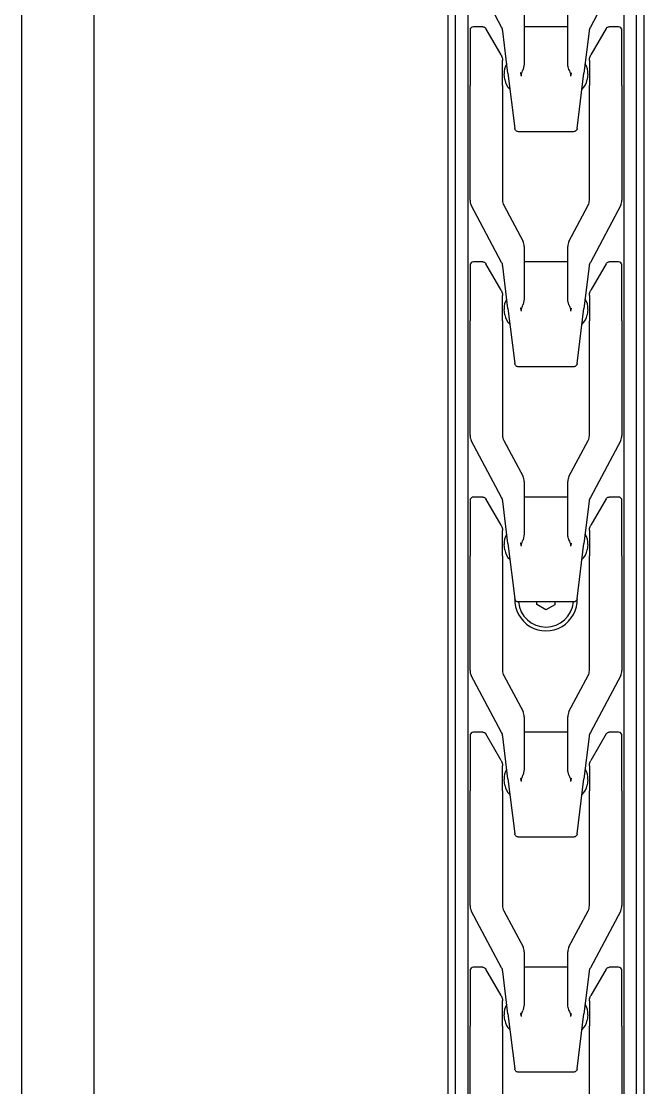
# Model space of a CAD drawing. Extents: x -3873 to 164127, y 7129 to 96529.
# Drawn here: x 42810.2 to 42982.2, y 49885.4 to 50180.2 of the extents above; entities that cross this region are included whole.
import ezdxf

# ---------------------------------------------------------------- set-up
doc = ezdxf.new("R2010")
doc.units = 0
doc.layers.add('LAYOUT', color=90, linetype='CONTINUOUS')
doc.layers.add('LAYOUT-KROMEKA', color=1, linetype='CONTINUOUS')

# ---------------------------------------------------------------- blocks, each defined once
blk = doc.blocks.new('A$Ccf7c2aec')
at = {"layer": 'LAYOUT-KROMEKA'}
for p, q in [((1830.63, 936.1), (281.4, 936.1)), ((1830.63, 916.1), (281.4, 916.1)), ((175.51, 818.1), (1836.63, 818.1)), ((175.51, 816.1), (1836.63, 816.1)), ((169.51, 812.6), (1840.63, 812.6)), ((441.03, 812.1), (472.73, 812.1)), ((487.98, 812.1), (472.73, 812.1)), ((488.85, 803.36), (504.62, 811.75)), ((488.98, 808.59), (488.98, 811.1)), ((506.03, 812.1), (537.73, 812.1)), ((552.98, 812.1), (537.73, 812.1)), ((553.85, 803.36), (569.62, 811.75)), ((553.98, 808.59), (553.98, 811.1)), ((571.03, 812.1), (602.73, 812.1)), ((617.98, 812.1), (602.73, 812.1)), ((618.85, 803.36), (634.62, 811.75)), ((618.98, 808.59), (618.98, 811.1)), ((636.03, 812.1), (667.73, 812.1)), ((682.98, 812.1), (667.73, 812.1)), ((683.85, 803.36), (699.62, 811.75)), ((683.98, 808.59), (683.98, 811.1)), ((701.03, 812.1), (732.73, 812.1)), ((747.98, 812.1), (732.73, 812.1)), ((748.85, 803.36), (764.62, 811.75)), ((748.98, 808.59), (748.98, 811.1)), ((481.18, 803.5), (488.48, 807.72)), ((546.18, 803.5), (553.48, 807.72)), ((611.18, 803.5), (618.48, 807.72)), ((676.18, 803.5), (683.48, 807.72)), ((741.18, 803.5), (748.48, 807.72)), ((472.73, 803.1), (441.03, 803.1)), ((472.73, 803.1), (479.68, 803.1)), ((474.36, 802.49), (475.84, 802.67)), ((476.11, 801.6), (487.81, 803.03)), ((504.62, 802.75), (494.66, 797.45)), ((537.73, 803.1), (506.03, 803.1)), ((537.73, 803.1), (544.68, 803.1)), ((539.36, 802.49), (540.84, 802.67)), ((541.11, 801.6), (552.81, 803.03)), ((569.62, 802.75), (559.66, 797.45)), ((602.73, 803.1), (571.03, 803.1)), ((602.73, 803.1), (609.68, 803.1)), ((604.36, 802.49), (605.84, 802.67)), ((606.11, 801.6), (617.81, 803.03)), ((634.62, 802.75), (624.66, 797.45)), ((667.73, 803.1), (636.03, 803.1)), ((667.73, 803.1), (674.68, 803.1)), ((669.36, 802.49), (670.84, 802.67)), ((671.11, 801.6), (682.81, 803.03)), ((699.62, 802.75), (689.66, 797.45)), ((732.73, 803.1), (701.03, 803.1)), ((732.73, 803.1), (739.68, 803.1)), ((734.36, 802.49), (735.84, 802.67)), ((736.11, 801.6), (747.81, 803.03)), ((476.11, 801.6), (460.86, 799.73)), ((541.11, 801.6), (525.86, 799.73)), ((606.11, 801.6), (590.86, 799.73)), ((671.11, 801.6), (655.86, 799.73)), ((736.11, 801.6), (720.86, 799.73)), ((459.98, 783.47), (459.98, 798.73)), ((493.25, 797.1), (479.13, 797.1)), ((488.98, 785.1), (488.98, 797.1)), ((524.98, 783.47), (524.98, 798.73)), ((558.25, 797.1), (544.13, 797.1)), ((553.98, 785.1), (553.98, 797.1)), ((589.98, 783.47), (589.98, 798.73)), ((623.25, 797.1), (609.13, 797.1)), ((618.98, 785.1), (618.98, 797.1)), ((654.98, 783.47), (654.98, 798.73)), ((688.25, 797.1), (674.13, 797.1)), ((683.98, 785.1), (683.98, 797.1)), ((719.98, 783.47), (719.98, 798.73)), ((753.25, 797.1), (739.13, 797.1)), ((748.98, 785.1), (748.98, 797.1)), ((587.75, 791.17), (589.25, 793.63)), ((589.25, 793.63), (589.98, 793.62)), ((589.13, 788.64), (587.75, 791.17)), ((589.98, 788.61), (589.13, 788.64)), ((479.13, 785.1), (493.25, 785.1)), ((494.66, 784.75), (504.62, 779.45)), ((544.13, 785.1), (558.25, 785.1)), ((559.66, 784.75), (569.62, 779.45)), ((609.13, 785.1), (623.25, 785.1)), ((624.66, 784.75), (634.62, 779.45)), ((674.13, 785.1), (688.25, 785.1)), ((689.66, 784.75), (699.62, 779.45)), ((739.13, 785.1), (753.25, 785.1)), ((460.86, 782.47), (476.11, 780.6)), ((525.86, 782.47), (541.11, 780.6)), ((590.86, 782.47), (606.11, 780.6)), ((655.86, 782.47), (671.11, 780.6)), ((720.86, 782.47), (736.11, 780.6)), ((441.03, 779.1), (472.73, 779.1)), ((479.68, 779.1), (472.73, 779.1)), ((475.84, 779.53), (474.36, 779.71)), ((487.81, 779.17), (476.11, 780.6)), ((488.48, 774.48), (481.18, 778.7)), ((504.62, 770.45), (488.85, 778.84)), ((506.03, 779.1), (537.73, 779.1)), ((544.68, 779.1), (537.73, 779.1)), ((540.84, 779.53), (539.36, 779.71)), ((552.81, 779.17), (541.11, 780.6)), ((553.48, 774.48), (546.18, 778.7)), ((569.62, 770.45), (553.85, 778.84)), ((571.03, 779.1), (602.73, 779.1)), ((609.68, 779.1), (602.73, 779.1)), ((605.84, 779.53), (604.36, 779.71)), ((617.81, 779.17), (606.11, 780.6)), ((618.48, 774.48), (611.18, 778.7)), ((634.62, 770.45), (618.85, 778.84)), ((636.03, 779.1), (667.73, 779.1)), ((674.68, 779.1), (667.73, 779.1)), ((670.84, 779.53), (669.36, 779.71)), ((682.81, 779.17), (671.11, 780.6)), ((683.48, 774.48), (676.18, 778.7)), ((699.62, 770.45), (683.85, 778.84)), ((701.03, 779.1), (732.73, 779.1)), ((739.68, 779.1), (732.73, 779.1)), ((735.84, 779.53), (734.36, 779.71)), ((747.81, 779.17), (736.11, 780.6)), ((748.48, 774.48), (741.18, 778.7)), ((764.62, 770.45), (748.85, 778.84)), ((488.98, 771.1), (488.98, 773.61)), ((553.98, 771.1), (553.98, 773.61)), ((618.98, 771.1), (618.98, 773.61)), ((683.98, 771.1), (683.98, 773.61)), ((748.98, 771.1), (748.98, 773.61)), ((1840.63, 769.6), (169.51, 769.6)), ((472.73, 770.1), (441.03, 770.1)), ((472.73, 770.1), (487.98, 770.1)), ((537.73, 770.1), (506.03, 770.1)), ((537.73, 770.1), (552.98, 770.1)), ((602.73, 770.1), (571.03, 770.1)), ((602.73, 770.1), (617.98, 770.1)), ((667.73, 770.1), (636.03, 770.1)), ((667.73, 770.1), (682.98, 770.1)), ((732.73, 770.1), (701.03, 770.1)), ((732.73, 770.1), (747.98, 770.1)), ((175.51, 766.1), (1836.63, 766.1)), ((1836.63, 764.1), (175.51, 764.1))]:
    blk.add_line(p, q, dxfattribs=at)
for centre, radius, start, end in [((487.98, 811.1), 1, 0, 90), ((506.03, 809.1), 3, 90, 118), ((552.98, 811.1), 1, 0, 90), ((571.03, 809.1), 3, 90, 118), ((617.98, 811.1), 1, 0, 90), ((636.03, 809.1), 3, 90, 118), ((682.98, 811.1), 1, 0, 90), ((701.03, 809.1), 3, 90, 118), ((747.98, 811.1), 1, 0, 90), ((474.85, 798.52), 4, 96.9958, 140.527), ((476.33, 798.7), 4, 53.4646, 96.9958), ((487.44, 806.01), 3, 276.9958, 298), ((506.03, 800.1), 3, 90, 118), ((539.85, 798.52), 4, 96.9958, 140.527), ((541.33, 798.7), 4, 53.4646, 96.9958), ((552.44, 806.01), 3, 276.9958, 298), ((571.03, 800.1), 3, 90, 118), ((604.85, 798.52), 4, 96.9958, 140.527), ((606.33, 798.7), 4, 53.4646, 96.9958), ((617.44, 806.01), 3, 276.9958, 298), ((636.03, 800.1), 3, 90, 118), ((669.85, 798.52), 4, 96.9958, 140.527), ((671.33, 798.7), 4, 53.4646, 96.9958), ((682.44, 806.01), 3, 276.9958, 298), ((701.03, 800.1), 3, 90, 118), ((734.85, 798.52), 4, 96.9958, 140.527), ((736.33, 798.7), 4, 53.4646, 96.9958), ((747.44, 806.01), 3, 276.9958, 298), ((590.63, 791.1), 8.65, 87.612, 272.388), ((493.25, 800.1), 3, 270, 298), ((558.25, 800.1), 3, 270, 298), ((590.63, 791.1), 7.62, 94.8934, 265.1066), ((623.25, 800.1), 3, 270, 298), ((688.25, 800.1), 3, 270, 298), ((493.25, 782.1), 3, 62, 90), ((558.25, 782.1), 3, 62, 90), ((623.25, 782.1), 3, 62, 90), ((688.25, 782.1), 3, 62, 90), ((474.85, 783.68), 4, 219.473, 263.0042), ((476.33, 783.5), 4, 263.0042, 306.5354), ((487.44, 776.19), 3, 62, 83.0042), ((506.03, 782.1), 3, 242, 270), ((539.85, 783.68), 4, 219.473, 263.0042), ((541.33, 783.5), 4, 263.0042, 306.5354), ((552.44, 776.19), 3, 62, 83.0042), ((571.03, 782.1), 3, 242, 270), ((604.85, 783.68), 4, 219.473, 263.0042), ((606.33, 783.5), 4, 263.0042, 306.5354), ((617.44, 776.19), 3, 62, 83.0042), ((636.03, 782.1), 3, 242, 270), ((669.85, 783.68), 4, 219.473, 263.0042), ((671.33, 783.5), 4, 263.0042, 306.5354), ((682.44, 776.19), 3, 62, 83.0042), ((701.03, 782.1), 3, 242, 270), ((734.85, 783.68), 4, 219.473, 263.0042), ((736.33, 783.5), 4, 263.0042, 306.5354), ((747.44, 776.19), 3, 62, 83.0042), ((487.98, 771.1), 1, 270, 0), ((506.03, 773.1), 3, 242, 270), ((552.98, 771.1), 1, 270, 0), ((571.03, 773.1), 3, 242, 270), ((617.98, 771.1), 1, 270, 0), ((636.03, 773.1), 3, 242, 270), ((682.98, 771.1), 1, 270, 0), ((701.03, 773.1), 3, 242, 270), ((747.98, 771.1), 1, 270, 0)]:
    blk.add_arc(centre, radius, start, end, dxfattribs=at)
for points, knots in [([(488.98, 808.59), (488.98, 808.48), (488.96, 808.36), (488.89, 808.16), (488.84, 808.06), (488.71, 807.89), (488.63, 807.81), (488.52, 807.74), (488.5, 807.73), (488.48, 807.72)], [0.0000243, 0.0000243, 0.0000243, 0.0000243, 0.0328926, 0.0328926, 0.0653838, 0.0653838, 0.0978897, 0.0978897, 0.1042618, 0.1042618, 0.1042618, 0.1042618]), ([(553.98, 808.59), (553.98, 808.48), (553.96, 808.36), (553.89, 808.16), (553.84, 808.06), (553.71, 807.89), (553.63, 807.81), (553.52, 807.74), (553.5, 807.73), (553.48, 807.72)], [0.0000243, 0.0000243, 0.0000243, 0.0000243, 0.0328926, 0.0328926, 0.0653838, 0.0653838, 0.0978897, 0.0978897, 0.1042618, 0.1042618, 0.1042618, 0.1042618]), ([(618.98, 808.59), (618.98, 808.48), (618.96, 808.36), (618.89, 808.16), (618.84, 808.06), (618.71, 807.89), (618.63, 807.81), (618.52, 807.74), (618.5, 807.73), (618.48, 807.72)], [0.0000243, 0.0000243, 0.0000243, 0.0000243, 0.0328926, 0.0328926, 0.0653838, 0.0653838, 0.0978897, 0.0978897, 0.1042618, 0.1042618, 0.1042618, 0.1042618]), ([(683.98, 808.59), (683.98, 808.48), (683.96, 808.36), (683.89, 808.16), (683.84, 808.06), (683.71, 807.89), (683.63, 807.81), (683.52, 807.74), (683.5, 807.73), (683.48, 807.72)], [0.0000243, 0.0000243, 0.0000243, 0.0000243, 0.0328926, 0.0328926, 0.0653838, 0.0653838, 0.0978897, 0.0978897, 0.1042618, 0.1042618, 0.1042618, 0.1042618]), ([(748.98, 808.59), (748.98, 808.48), (748.96, 808.36), (748.89, 808.16), (748.84, 808.06), (748.71, 807.89), (748.63, 807.81), (748.52, 807.74), (748.5, 807.73), (748.48, 807.72)], [0.0000243, 0.0000243, 0.0000243, 0.0000243, 0.0328926, 0.0328926, 0.0653838, 0.0653838, 0.0978897, 0.0978897, 0.1042618, 0.1042618, 0.1042618, 0.1042618]), ([(481.18, 803.5), (480.87, 803.32), (480.53, 803.2), (480.17, 803.14), (480.08, 803.13), (479.99, 803.11), (479.89, 803.11), (479.82, 803.1), (479.75, 803.1), (479.68, 803.1)], [0, 0, 0, 0, 0.684637, 0.684637, 0.684637, 0.86523, 0.86523, 0.86523, 1, 1, 1, 1]), ([(546.18, 803.5), (545.87, 803.32), (545.53, 803.2), (545.17, 803.14), (545.08, 803.13), (544.99, 803.11), (544.89, 803.11), (544.82, 803.1), (544.75, 803.1), (544.68, 803.1)], [0, 0, 0, 0, 0.684637, 0.684637, 0.684637, 0.86523, 0.86523, 0.86523, 1, 1, 1, 1]), ([(611.18, 803.5), (610.87, 803.32), (610.53, 803.2), (610.17, 803.14), (610.08, 803.13), (609.99, 803.11), (609.89, 803.11), (609.82, 803.1), (609.75, 803.1), (609.68, 803.1)], [0, 0, 0, 0, 0.684637, 0.684637, 0.684637, 0.86523, 0.86523, 0.86523, 1, 1, 1, 1]), ([(676.18, 803.5), (675.87, 803.32), (675.53, 803.2), (675.17, 803.14), (675.08, 803.13), (674.99, 803.11), (674.89, 803.11), (674.82, 803.1), (674.75, 803.1), (674.68, 803.1)], [0, 0, 0, 0, 0.684637, 0.684637, 0.684637, 0.86523, 0.86523, 0.86523, 1, 1, 1, 1]), ([(741.18, 803.5), (740.87, 803.32), (740.53, 803.2), (740.17, 803.14), (740.08, 803.13), (739.99, 803.11), (739.89, 803.11), (739.82, 803.1), (739.75, 803.1), (739.68, 803.1)], [0, 0, 0, 0, 0.684637, 0.684637, 0.684637, 0.86523, 0.86523, 0.86523, 1, 1, 1, 1]), ([(459.98, 798.73), (459.98, 798.84), (460, 798.95), (460.07, 799.16), (460.12, 799.25), (460.25, 799.43), (460.34, 799.5), (460.52, 799.62), (460.62, 799.67), (460.74, 799.7), (460.77, 799.71), (460.8, 799.72), (460.81, 799.72), (460.83, 799.72), (460.84, 799.72), (460.85, 799.72), (460.85, 799.72), (460.85, 799.73), (460.86, 799.73), (460.86, 799.73), (460.86, 799.73), (460.86, 799.73), (460.86, 799.73), (460.86, 799.73), (460.86, 799.73), (460.86, 799.73), (460.86, 799.73), (460.86, 799.73), (460.86, 799.73), (460.86, 799.73), (460.86, 799.73), (460.86, 799.73)], [0.0000031, 0.0000031, 0.0000031, 0.0000031, 0.0324341, 0.0324341, 0.064942, 0.064942, 0.0974473, 0.0974473, 0.1299526, 0.1299526, 0.137103, 0.137103, 0.1406951, 0.1406951, 0.1424933, 0.1424933, 0.1433926, 0.1433926, 0.1438423, 0.1438423, 0.1440672, 0.1440672, 0.1441796, 0.1441796, 0.1442358, 0.1442358, 0.1442639, 0.1442639, 0.144278, 0.144278, 0.1443548, 0.1443548, 0.1443548, 0.1443548]), ([(524.98, 798.73), (524.98, 798.84), (525, 798.95), (525.07, 799.16), (525.12, 799.25), (525.25, 799.43), (525.34, 799.5), (525.52, 799.62), (525.62, 799.67), (525.74, 799.7), (525.77, 799.71), (525.8, 799.72), (525.81, 799.72), (525.83, 799.72), (525.84, 799.72), (525.85, 799.72), (525.85, 799.72), (525.85, 799.73), (525.86, 799.73), (525.86, 799.73), (525.86, 799.73), (525.86, 799.73), (525.86, 799.73), (525.86, 799.73), (525.86, 799.73), (525.86, 799.73), (525.86, 799.73), (525.86, 799.73), (525.86, 799.73), (525.86, 799.73), (525.86, 799.73), (525.86, 799.73)], [0.0000031, 0.0000031, 0.0000031, 0.0000031, 0.0324341, 0.0324341, 0.064942, 0.064942, 0.0974473, 0.0974473, 0.1299526, 0.1299526, 0.137103, 0.137103, 0.1406951, 0.1406951, 0.1424933, 0.1424933, 0.1433926, 0.1433926, 0.1438423, 0.1438423, 0.1440672, 0.1440672, 0.1441796, 0.1441796, 0.1442358, 0.1442358, 0.1442639, 0.1442639, 0.144278, 0.144278, 0.1443257, 0.1443257, 0.1443257, 0.1443257]), ([(589.98, 798.73), (589.98, 798.84), (590, 798.95), (590.07, 799.16), (590.12, 799.25), (590.25, 799.43), (590.34, 799.5), (590.52, 799.62), (590.62, 799.67), (590.74, 799.7), (590.77, 799.71), (590.8, 799.72), (590.81, 799.72), (590.83, 799.72), (590.84, 799.72), (590.85, 799.72), (590.85, 799.72), (590.85, 799.73), (590.86, 799.73), (590.86, 799.73), (590.86, 799.73), (590.86, 799.73), (590.86, 799.73), (590.86, 799.73), (590.86, 799.73), (590.86, 799.73), (590.86, 799.73), (590.86, 799.73), (590.86, 799.73), (590.86, 799.73), (590.86, 799.73), (590.86, 799.73)], [0.0000031, 0.0000031, 0.0000031, 0.0000031, 0.0324341, 0.0324341, 0.064942, 0.064942, 0.0974473, 0.0974473, 0.1299526, 0.1299526, 0.137103, 0.137103, 0.1406951, 0.1406951, 0.1424933, 0.1424933, 0.1433926, 0.1433926, 0.1438423, 0.1438423, 0.1440672, 0.1440672, 0.1441796, 0.1441796, 0.1442358, 0.1442358, 0.1442639, 0.1442639, 0.144278, 0.144278, 0.1443395, 0.1443395, 0.1443395, 0.1443395]), ([(654.98, 798.73), (654.98, 798.84), (655, 798.95), (655.07, 799.16), (655.12, 799.25), (655.25, 799.43), (655.34, 799.5), (655.52, 799.62), (655.62, 799.67), (655.74, 799.7), (655.77, 799.71), (655.8, 799.72), (655.81, 799.72), (655.83, 799.72), (655.84, 799.72), (655.85, 799.72), (655.85, 799.72), (655.85, 799.73), (655.86, 799.73), (655.86, 799.73), (655.86, 799.73), (655.86, 799.73), (655.86, 799.73), (655.86, 799.73), (655.86, 799.73), (655.86, 799.73), (655.86, 799.73), (655.86, 799.73), (655.86, 799.73), (655.86, 799.73)], [0.0000031, 0.0000031, 0.0000031, 0.0000031, 0.0324341, 0.0324341, 0.064942, 0.064942, 0.0974473, 0.0974473, 0.1299526, 0.1299526, 0.137103, 0.137103, 0.1406951, 0.1406951, 0.1424933, 0.1424933, 0.1433926, 0.1433926, 0.1438423, 0.1438423, 0.1440672, 0.1440672, 0.1441796, 0.1441796, 0.1442358, 0.1442358, 0.1442859, 0.1442859, 0.144292, 0.144292, 0.144292, 0.144292]), ([(719.98, 798.73), (719.98, 798.84), (720, 798.95), (720.07, 799.16), (720.12, 799.25), (720.25, 799.43), (720.34, 799.5), (720.52, 799.62), (720.62, 799.67), (720.74, 799.7), (720.77, 799.71), (720.8, 799.72), (720.81, 799.72), (720.83, 799.72), (720.84, 799.72), (720.85, 799.72), (720.85, 799.72), (720.85, 799.73), (720.86, 799.73), (720.86, 799.73), (720.86, 799.73), (720.86, 799.73), (720.86, 799.73), (720.86, 799.73), (720.86, 799.73), (720.86, 799.73), (720.86, 799.73), (720.86, 799.73), (720.86, 799.73), (720.86, 799.73), (720.86, 799.73), (720.86, 799.73)], [0.0000031, 0.0000031, 0.0000031, 0.0000031, 0.0324341, 0.0324341, 0.064942, 0.064942, 0.0974473, 0.0974473, 0.1299526, 0.1299526, 0.137103, 0.137103, 0.1406951, 0.1406951, 0.1424933, 0.1424933, 0.1433926, 0.1433926, 0.1438423, 0.1438423, 0.1440672, 0.1440672, 0.1441796, 0.1441796, 0.1442358, 0.1442358, 0.1442639, 0.1442639, 0.144278, 0.144278, 0.1442926, 0.1442926, 0.1442926, 0.1442926]), ([(475.36, 797.88), (475.64, 797.95), (475.93, 798.02), (476.21, 798.09), (476.22, 798.1), (476.22, 798.1), (476.23, 798.1)], [0, 0, 0, 0, 0.971612, 0.971612, 0.971612, 1, 1, 1, 1]), ([(475.36, 797.88), (475.45, 797.91), (475.54, 797.92), (475.78, 797.92), (475.91, 797.89), (476.18, 797.8), (476.31, 797.75), (476.65, 797.62), (476.86, 797.54), (477.07, 797.46)], [-1.068908, -1.068908, -1.068908, -1.068908, -1.0410443, -1.0410443, -0.9974409, -0.9974409, -0.9538374, -0.9538374, -0.8852676, -0.8852676, -0.8852676, -0.8852676]), ([(479.13, 797.1), (478.56, 797.1), (477.86, 797.21), (477.21, 797.41), (477.14, 797.44), (477.07, 797.46)], [-0.3189368, -0.3189368, -0.3189368, -0.3189368, -0.1295167, -0.1295167, -0.1071311, -0.1071311, -0.1071311, -0.1071311]), ([(540.36, 797.88), (540.64, 797.95), (540.93, 798.02), (541.21, 798.09), (541.22, 798.1), (541.22, 798.1), (541.23, 798.1)], [0, 0, 0, 0, 0.971612, 0.971612, 0.971612, 1, 1, 1, 1]), ([(540.36, 797.88), (540.45, 797.91), (540.54, 797.92), (540.78, 797.92), (540.91, 797.89), (541.18, 797.8), (541.31, 797.75), (541.65, 797.62), (541.86, 797.54), (542.07, 797.46)], [-1.068908, -1.068908, -1.068908, -1.068908, -1.0410443, -1.0410443, -0.9974409, -0.9974409, -0.9538374, -0.9538374, -0.8852676, -0.8852676, -0.8852676, -0.8852676]), ([(544.13, 797.1), (543.56, 797.1), (542.86, 797.21), (542.21, 797.41), (542.14, 797.44), (542.07, 797.46)], [-0.3189368, -0.3189368, -0.3189368, -0.3189368, -0.1295167, -0.1295167, -0.1071311, -0.1071311, -0.1071311, -0.1071311]), ([(605.36, 797.88), (605.64, 797.95), (605.93, 798.02), (606.21, 798.09), (606.22, 798.1), (606.22, 798.1), (606.23, 798.1)], [0, 0, 0, 0, 0.971612, 0.971612, 0.971612, 1, 1, 1, 1]), ([(605.36, 797.88), (605.45, 797.91), (605.54, 797.92), (605.78, 797.92), (605.91, 797.89), (606.18, 797.8), (606.31, 797.75), (606.65, 797.62), (606.86, 797.54), (607.07, 797.46)], [-1.068908, -1.068908, -1.068908, -1.068908, -1.0410443, -1.0410443, -0.9974409, -0.9974409, -0.9538374, -0.9538374, -0.8852676, -0.8852676, -0.8852676, -0.8852676]), ([(609.13, 797.1), (608.56, 797.1), (607.86, 797.21), (607.21, 797.41), (607.14, 797.44), (607.07, 797.46)], [-0.3189368, -0.3189368, -0.3189368, -0.3189368, -0.1295167, -0.1295167, -0.1071311, -0.1071311, -0.1071311, -0.1071311]), ([(670.36, 797.88), (670.64, 797.95), (670.93, 798.02), (671.21, 798.09), (671.22, 798.1), (671.22, 798.1), (671.23, 798.1)], [0, 0, 0, 0, 0.971612, 0.971612, 0.971612, 1, 1, 1, 1]), ([(670.36, 797.88), (670.45, 797.91), (670.54, 797.92), (670.78, 797.92), (670.91, 797.89), (671.18, 797.8), (671.31, 797.75), (671.65, 797.62), (671.86, 797.54), (672.07, 797.46)], [-1.068908, -1.068908, -1.068908, -1.068908, -1.0410443, -1.0410443, -0.9974409, -0.9974409, -0.9538374, -0.9538374, -0.8852676, -0.8852676, -0.8852676, -0.8852676]), ([(674.13, 797.1), (673.56, 797.1), (672.86, 797.21), (672.21, 797.41), (672.14, 797.44), (672.07, 797.46)], [-0.3189368, -0.3189368, -0.3189368, -0.3189368, -0.1295167, -0.1295167, -0.1071311, -0.1071311, -0.1071311, -0.1071311]), ([(735.36, 797.88), (735.64, 797.95), (735.93, 798.02), (736.21, 798.09), (736.22, 798.1), (736.22, 798.1), (736.23, 798.1)], [0, 0, 0, 0, 0.971612, 0.971612, 0.971612, 1, 1, 1, 1]), ([(735.36, 797.88), (735.45, 797.91), (735.54, 797.92), (735.78, 797.92), (735.91, 797.89), (736.18, 797.8), (736.31, 797.75), (736.65, 797.62), (736.86, 797.54), (737.07, 797.46)], [-1.068908, -1.068908, -1.068908, -1.068908, -1.0410443, -1.0410443, -0.9974409, -0.9974409, -0.9538374, -0.9538374, -0.8852676, -0.8852676, -0.8852676, -0.8852676]), ([(739.13, 797.1), (738.56, 797.1), (737.86, 797.21), (737.21, 797.41), (737.14, 797.44), (737.07, 797.46)], [-0.3189368, -0.3189368, -0.3189368, -0.3189368, -0.1295167, -0.1295167, -0.1071311, -0.1071311, -0.1071311, -0.1071311]), ([(477.07, 784.74), (476.86, 784.66), (476.65, 784.58), (476.31, 784.45), (476.18, 784.4), (475.91, 784.31), (475.78, 784.28), (475.54, 784.28), (475.45, 784.29), (475.36, 784.32)], [0.8852676, 0.8852676, 0.8852676, 0.8852676, 0.9538374, 0.9538374, 0.9974409, 0.9974409, 1.0410443, 1.0410443, 1.068908, 1.068908, 1.068908, 1.068908]), ([(476.23, 784.1), (476.22, 784.1), (476.22, 784.1), (476.21, 784.11), (475.93, 784.18), (475.64, 784.25), (475.36, 784.32)], [0, 0, 0, 0, 0.028388, 0.028388, 0.028388, 1, 1, 1, 1]), ([(477.07, 784.74), (477.11, 784.75), (477.15, 784.76), (477.43, 784.86), (477.67, 784.92), (478.28, 785.05), (478.71, 785.1), (479.13, 785.1)], [-0.4553156, -0.4553156, -0.4553156, -0.4553156, -0.4433521, -0.4433521, -0.371047, -0.371047, -0.2439974, -0.2439974, -0.2439974, -0.2439974]), ([(542.07, 784.74), (541.86, 784.66), (541.65, 784.58), (541.31, 784.45), (541.18, 784.4), (540.91, 784.31), (540.78, 784.28), (540.54, 784.28), (540.45, 784.29), (540.36, 784.32)], [0.8852676, 0.8852676, 0.8852676, 0.8852676, 0.9538374, 0.9538374, 0.9974409, 0.9974409, 1.0410443, 1.0410443, 1.068908, 1.068908, 1.068908, 1.068908]), ([(541.23, 784.1), (541.22, 784.1), (541.22, 784.1), (541.21, 784.11), (540.93, 784.18), (540.64, 784.25), (540.36, 784.32)], [0, 0, 0, 0, 0.028388, 0.028388, 0.028388, 1, 1, 1, 1]), ([(542.07, 784.74), (542.11, 784.75), (542.15, 784.76), (542.43, 784.86), (542.67, 784.92), (543.28, 785.05), (543.71, 785.1), (544.13, 785.1)], [-0.4553156, -0.4553156, -0.4553156, -0.4553156, -0.4433521, -0.4433521, -0.371047, -0.371047, -0.2439974, -0.2439974, -0.2439974, -0.2439974]), ([(607.07, 784.74), (606.86, 784.66), (606.65, 784.58), (606.31, 784.45), (606.18, 784.4), (605.91, 784.31), (605.78, 784.28), (605.54, 784.28), (605.45, 784.29), (605.36, 784.32)], [0.8852676, 0.8852676, 0.8852676, 0.8852676, 0.9538374, 0.9538374, 0.9974409, 0.9974409, 1.0410443, 1.0410443, 1.068908, 1.068908, 1.068908, 1.068908]), ([(606.23, 784.1), (606.22, 784.1), (606.22, 784.1), (606.21, 784.11), (605.93, 784.18), (605.64, 784.25), (605.36, 784.32)], [0, 0, 0, 0, 0.028388, 0.028388, 0.028388, 1, 1, 1, 1]), ([(607.07, 784.74), (607.11, 784.75), (607.15, 784.76), (607.43, 784.86), (607.67, 784.92), (608.28, 785.05), (608.71, 785.1), (609.13, 785.1)], [-0.4553156, -0.4553156, -0.4553156, -0.4553156, -0.4433521, -0.4433521, -0.371047, -0.371047, -0.2439974, -0.2439974, -0.2439974, -0.2439974]), ([(672.07, 784.74), (671.86, 784.66), (671.65, 784.58), (671.31, 784.45), (671.18, 784.4), (670.91, 784.31), (670.78, 784.28), (670.54, 784.28), (670.45, 784.29), (670.36, 784.32)], [0.8852676, 0.8852676, 0.8852676, 0.8852676, 0.9538374, 0.9538374, 0.9974409, 0.9974409, 1.0410443, 1.0410443, 1.068908, 1.068908, 1.068908, 1.068908]), ([(671.23, 784.1), (671.22, 784.1), (671.22, 784.1), (671.21, 784.11), (670.93, 784.18), (670.64, 784.25), (670.36, 784.32)], [0, 0, 0, 0, 0.028388, 0.028388, 0.028388, 1, 1, 1, 1]), ([(672.07, 784.74), (672.11, 784.75), (672.15, 784.76), (672.43, 784.86), (672.67, 784.92), (673.28, 785.05), (673.71, 785.1), (674.13, 785.1)], [-0.4553156, -0.4553156, -0.4553156, -0.4553156, -0.4433521, -0.4433521, -0.371047, -0.371047, -0.2439974, -0.2439974, -0.2439974, -0.2439974]), ([(737.07, 784.74), (736.86, 784.66), (736.65, 784.58), (736.31, 784.45), (736.18, 784.4), (735.91, 784.31), (735.78, 784.28), (735.54, 784.28), (735.45, 784.29), (735.36, 784.32)], [0.8852676, 0.8852676, 0.8852676, 0.8852676, 0.9538374, 0.9538374, 0.9974409, 0.9974409, 1.0410443, 1.0410443, 1.068908, 1.068908, 1.068908, 1.068908]), ([(736.23, 784.1), (736.22, 784.1), (736.22, 784.1), (736.21, 784.11), (735.93, 784.18), (735.64, 784.25), (735.36, 784.32)], [0, 0, 0, 0, 0.028388, 0.028388, 0.028388, 1, 1, 1, 1]), ([(737.07, 784.74), (737.11, 784.75), (737.15, 784.76), (737.43, 784.86), (737.67, 784.92), (738.28, 785.05), (738.71, 785.1), (739.13, 785.1)], [-0.4553156, -0.4553156, -0.4553156, -0.4553156, -0.4433521, -0.4433521, -0.371047, -0.371047, -0.2439974, -0.2439974, -0.2439974, -0.2439974]), ([(460.86, 782.47), (460.86, 782.47), (460.86, 782.47), (460.86, 782.47), (460.86, 782.47), (460.86, 782.47), (460.86, 782.47), (460.86, 782.47), (460.86, 782.47), (460.86, 782.47), (460.86, 782.47), (460.85, 782.47), (460.85, 782.47), (460.85, 782.48), (460.84, 782.48), (460.83, 782.48), (460.82, 782.48), (460.8, 782.48), (460.78, 782.49), (460.74, 782.5), (460.71, 782.5), (460.62, 782.53), (460.56, 782.56), (460.43, 782.63), (460.36, 782.68), (460.24, 782.79), (460.19, 782.86), (460.1, 783), (460.06, 783.07), (460, 783.25), (459.98, 783.36), (459.98, 783.47)], [0, 0, 0, 0, 0.0000293, 0.0000293, 0.0000666, 0.0000666, 0.0001413, 0.0001413, 0.0002906, 0.0002906, 0.0005892, 0.0005892, 0.0011863, 0.0011863, 0.0023805, 0.0023805, 0.0047676, 0.0047676, 0.0095318, 0.0095318, 0.018982, 0.018982, 0.0372887, 0.0372887, 0.0624815, 0.0624815, 0.0876743, 0.0876743, 0.1128671, 0.1128671, 0.1444966, 0.1444966, 0.1444966, 0.1444966]), ([(525.86, 782.47), (525.86, 782.47), (525.86, 782.47), (525.86, 782.47), (525.86, 782.47), (525.86, 782.47), (525.86, 782.47), (525.86, 782.47), (525.86, 782.47), (525.86, 782.47), (525.86, 782.47), (525.85, 782.47), (525.85, 782.47), (525.85, 782.48), (525.84, 782.48), (525.83, 782.48), (525.82, 782.48), (525.8, 782.48), (525.78, 782.49), (525.74, 782.5), (525.71, 782.5), (525.62, 782.53), (525.56, 782.56), (525.43, 782.63), (525.36, 782.68), (525.24, 782.79), (525.19, 782.86), (525.1, 783), (525.06, 783.07), (525, 783.25), (524.98, 783.36), (524.98, 783.47)], [0, 0, 0, 0, 0.0000187, 0.0000187, 0.000056, 0.000056, 0.0001306, 0.0001306, 0.0002799, 0.0002799, 0.0005785, 0.0005785, 0.0011757, 0.0011757, 0.0023699, 0.0023699, 0.0047569, 0.0047569, 0.0095212, 0.0095212, 0.0189714, 0.0189714, 0.037278, 0.037278, 0.0624708, 0.0624708, 0.0876637, 0.0876637, 0.1128565, 0.1128565, 0.144486, 0.144486, 0.144486, 0.144486]), ([(590.86, 782.47), (590.86, 782.47), (590.86, 782.47), (590.86, 782.47), (590.86, 782.47), (590.86, 782.47), (590.86, 782.47), (590.86, 782.47), (590.86, 782.47), (590.86, 782.47), (590.86, 782.47), (590.85, 782.47), (590.85, 782.47), (590.85, 782.48), (590.84, 782.48), (590.83, 782.48), (590.82, 782.48), (590.8, 782.48), (590.78, 782.49), (590.74, 782.5), (590.71, 782.5), (590.62, 782.53), (590.56, 782.56), (590.43, 782.63), (590.36, 782.68), (590.24, 782.79), (590.19, 782.86), (590.1, 783), (590.06, 783.07), (590, 783.25), (589.98, 783.36), (589.98, 783.47)], [0, 0, 0, 0, 0.0000293, 0.0000293, 0.0000666, 0.0000666, 0.0001413, 0.0001413, 0.0002906, 0.0002906, 0.0005892, 0.0005892, 0.0011863, 0.0011863, 0.0023805, 0.0023805, 0.0047676, 0.0047676, 0.0095318, 0.0095318, 0.018982, 0.018982, 0.0372887, 0.0372887, 0.0624815, 0.0624815, 0.0876743, 0.0876743, 0.1128671, 0.1128671, 0.1444966, 0.1444966, 0.1444966, 0.1444966]), ([(655.86, 782.47), (655.86, 782.47), (655.86, 782.47), (655.86, 782.47), (655.86, 782.47), (655.86, 782.47), (655.86, 782.47), (655.86, 782.47), (655.86, 782.47), (655.86, 782.47), (655.86, 782.47), (655.85, 782.47), (655.85, 782.47), (655.85, 782.48), (655.84, 782.48), (655.83, 782.48), (655.82, 782.48), (655.8, 782.48), (655.78, 782.49), (655.74, 782.5), (655.71, 782.5), (655.62, 782.53), (655.56, 782.56), (655.43, 782.63), (655.36, 782.68), (655.24, 782.79), (655.19, 782.86), (655.1, 783), (655.06, 783.07), (655, 783.25), (654.98, 783.36), (654.98, 783.47)], [0, 0, 0, 0, 0.0000187, 0.0000187, 0.000056, 0.000056, 0.0001306, 0.0001306, 0.0002799, 0.0002799, 0.0005785, 0.0005785, 0.0011757, 0.0011757, 0.0023699, 0.0023699, 0.0047569, 0.0047569, 0.0095212, 0.0095212, 0.0189714, 0.0189714, 0.037278, 0.037278, 0.0624708, 0.0624708, 0.0876637, 0.0876637, 0.1128565, 0.1128565, 0.144486, 0.144486, 0.144486, 0.144486]), ([(720.86, 782.47), (720.86, 782.47), (720.86, 782.47), (720.86, 782.47), (720.86, 782.47), (720.86, 782.47), (720.86, 782.47), (720.86, 782.47), (720.86, 782.47), (720.86, 782.47), (720.86, 782.47), (720.85, 782.47), (720.85, 782.47), (720.85, 782.48), (720.84, 782.48), (720.83, 782.48), (720.82, 782.48), (720.8, 782.48), (720.78, 782.49), (720.74, 782.5), (720.71, 782.5), (720.62, 782.53), (720.56, 782.56), (720.43, 782.63), (720.36, 782.68), (720.24, 782.79), (720.19, 782.86), (720.1, 783), (720.06, 783.07), (720, 783.25), (719.98, 783.36), (719.98, 783.47)], [0, 0, 0, 0, 0.0000293, 0.0000293, 0.0000666, 0.0000666, 0.0001413, 0.0001413, 0.0002906, 0.0002906, 0.0005892, 0.0005892, 0.0011863, 0.0011863, 0.0023805, 0.0023805, 0.0047676, 0.0047676, 0.0095318, 0.0095318, 0.018982, 0.018982, 0.0372887, 0.0372887, 0.0624815, 0.0624815, 0.0876743, 0.0876743, 0.1128671, 0.1128671, 0.1444966, 0.1444966, 0.1444966, 0.1444966]), ([(479.68, 779.1), (480.06, 779.1), (480.44, 779.03), (480.8, 778.88), (480.93, 778.83), (481.06, 778.77), (481.18, 778.7)], [0, 0, 0, 0, 0.729999, 0.729999, 0.729999, 1, 1, 1, 1]), ([(544.68, 779.1), (545.06, 779.1), (545.44, 779.03), (545.8, 778.88), (545.93, 778.83), (546.06, 778.77), (546.18, 778.7)], [0, 0, 0, 0, 0.729999, 0.729999, 0.729999, 1, 1, 1, 1]), ([(609.68, 779.1), (610.06, 779.1), (610.44, 779.03), (610.8, 778.88), (610.93, 778.83), (611.06, 778.77), (611.18, 778.7)], [0, 0, 0, 0, 0.729999, 0.729999, 0.729999, 1, 1, 1, 1]), ([(674.68, 779.1), (675.06, 779.1), (675.44, 779.03), (675.8, 778.88), (675.93, 778.83), (676.06, 778.77), (676.18, 778.7)], [0, 0, 0, 0, 0.729999, 0.729999, 0.729999, 1, 1, 1, 1]), ([(739.68, 779.1), (740.06, 779.1), (740.44, 779.03), (740.8, 778.88), (740.93, 778.83), (741.06, 778.77), (741.18, 778.7)], [0, 0, 0, 0, 0.729999, 0.729999, 0.729999, 1, 1, 1, 1]), ([(488.48, 774.48), (488.58, 774.43), (488.66, 774.36), (488.81, 774.19), (488.86, 774.1), (488.95, 773.9), (488.97, 773.79), (488.98, 773.66), (488.98, 773.64), (488.98, 773.61)], [0, 0, 0, 0, 0.0323681, 0.0323681, 0.0648784, 0.0648784, 0.0973836, 0.0973836, 0.104244, 0.104244, 0.104244, 0.104244]), ([(553.48, 774.48), (553.58, 774.43), (553.66, 774.36), (553.81, 774.19), (553.86, 774.1), (553.95, 773.9), (553.97, 773.79), (553.98, 773.66), (553.98, 773.64), (553.98, 773.61)], [0, 0, 0, 0, 0.0323681, 0.0323681, 0.0648784, 0.0648784, 0.0973836, 0.0973836, 0.104244, 0.104244, 0.104244, 0.104244]), ([(618.48, 774.48), (618.58, 774.43), (618.66, 774.36), (618.81, 774.19), (618.86, 774.1), (618.95, 773.9), (618.97, 773.79), (618.98, 773.66), (618.98, 773.64), (618.98, 773.61)], [0, 0, 0, 0, 0.0323681, 0.0323681, 0.0648784, 0.0648784, 0.0973836, 0.0973836, 0.104244, 0.104244, 0.104244, 0.104244]), ([(683.48, 774.48), (683.58, 774.43), (683.66, 774.36), (683.81, 774.19), (683.86, 774.1), (683.95, 773.9), (683.97, 773.79), (683.98, 773.66), (683.98, 773.64), (683.98, 773.61)], [0, 0, 0, 0, 0.0323681, 0.0323681, 0.0648784, 0.0648784, 0.0973836, 0.0973836, 0.104244, 0.104244, 0.104244, 0.104244]), ([(748.48, 774.48), (748.58, 774.43), (748.66, 774.36), (748.81, 774.19), (748.86, 774.1), (748.95, 773.9), (748.97, 773.79), (748.98, 773.66), (748.98, 773.64), (748.98, 773.61)], [0, 0, 0, 0, 0.0323681, 0.0323681, 0.0648784, 0.0648784, 0.0973836, 0.0973836, 0.104244, 0.104244, 0.104244, 0.104244])]:
    blk.add_open_spline(points, degree=3, knots=knots, dxfattribs=at)

msp = doc.modelspace()

# ---------------------------------------------------------------- block references
at = {"layer": 'LAYOUT', "color": 4, "linetype": 'Continuous', "ltscale": 20, "rotation": 89.99999999999999}
msp.add_blockref('A$Ccf7c2aec', (43746.26, 49429.67), dxfattribs=at)

doc.saveas('drawing.dxf')
